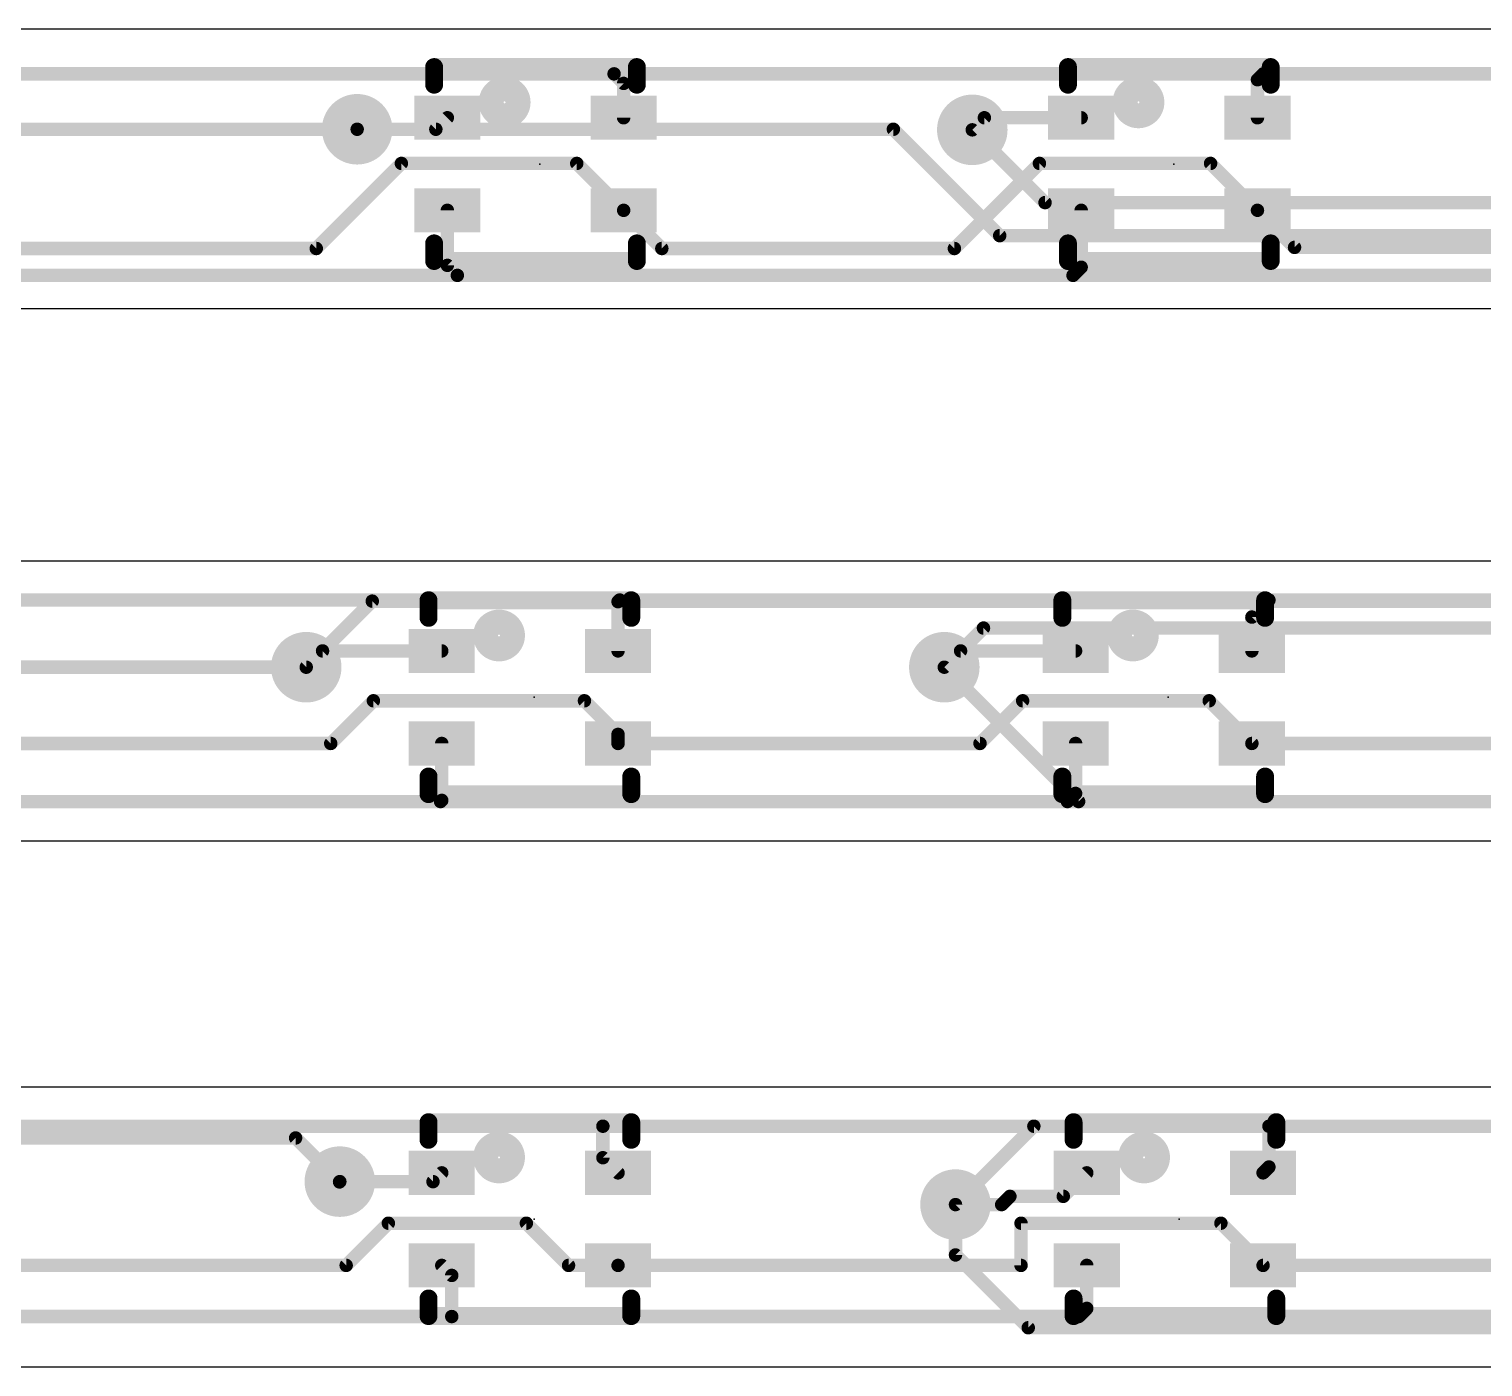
# Model space of a CAD drawing. Extents: x -74 to 74, y -25 to 38.
# Drawn here: x -38.51 to -22.02, y 1.97 to 17.14 of the extents above; entities that cross this region are included whole.
import ezdxf

# ---------------------------------------------------------------- set-up
doc = ezdxf.new("R2010")
doc.units = 0
for name, color, linetype in [('1', 12, 'CONTINUOUS'), ('16', 132, 'CONTINUOUS'), ('18', 110, 'CONTINUOUS'), ('20', 3, 'CONTINUOUS'), ('21', 40, 'CONTINUOUS'), ('23', 40, 'CONTINUOUS')]:
    doc.layers.add(name, color=color, linetype=linetype)

# ---------------------------------------------------------------- blocks, each defined once
blk = doc.blocks.new('RECT')
blk.add_solid([(-0.5, -0.5), (0.5, -0.5), (-0.5, 0.5), (0.5, 0.5)])
blk = doc.blocks.new('ROUNDV')
at = {"const_width": 0.5}
blk.add_lwpolyline([(0, -0.25, 1), (0, 0.25, 1), (0, -0.25)], format="xyb", dxfattribs=at)

msp = doc.modelspace()

# ---------------------------------------------------------------- linework, layer by layer
at = {"layer": '1', "const_width": 0.1524}
for points in [[(-39.116, 16.637), (-31.877, 16.637)], [(-31.877, 16.637), (-24.511, 16.637)], [(-31.7685, 16.5285), (-31.877, 16.637)], [(-24.5775, 16.5705), (-24.511, 16.637)], [(-24.511, 16.637), (-17.821, 16.637)], [(-31.7685, 16.139), (-31.7685, 16.5285)], [(-24.5775, 16.139), (-24.5775, 16.5705)], [(-33.7685, 16.139), (-33.8991, 16.0084)], [(-27.813, 16.002), (-27.676, 16.139)], [(-27.676, 16.139), (-26.5775, 16.139)], [(-33.8991, 16.0084), (-34.7917, 16.0084)], [(-35.2552, 14.6558), (-34.29, 15.621)], [(-34.29, 15.621), (-32.3005, 15.621)], [(-32.3005, 15.621), (-31.7685, 15.089)], [(-28.0162, 14.6558), (-27.051, 15.621)], [(-27.051, 15.621), (-25.1095, 15.621)], [(-25.1095, 15.621), (-24.5775, 15.089)], [(-33.7685, 15.089), (-33.7685, 14.4645)], [(-31.7685, 15.089), (-31.3353, 14.6558)], [(-26.5775, 15.089), (-26.5775, 14.4435)], [(-24.157, 14.6685), (-24.5775, 15.089)], [(-38.6533, 14.6558), (-35.2552, 14.6558)], [(-31.3353, 14.6558), (-28.0162, 14.6558)], [(-20.701, 14.6685), (-24.157, 14.6685)], [(-33.7685, 14.4645), (-33.655, 14.351)], [(-26.5775, 14.4435), (-26.67, 14.351)], [(-41.148, 14.351), (-33.655, 14.351)], [(-33.655, 14.351), (-26.67, 14.351)], [(-26.67, 14.351), (-19.2405, 14.351)], [(-38.9255, 10.668), (-31.8135, 10.668)], [(-31.832, 10.6495), (-31.8135, 10.668)], [(-31.832, 10.091), (-31.832, 10.6495)], [(-31.8135, 10.668), (-24.4475, 10.668)], [(-24.641, 10.4745), (-24.4475, 10.668)], [(-24.4475, 10.668), (-17.3355, 10.668)], [(-24.641, 10.091), (-24.641, 10.4745)], [(-35.1845, 10.091), (-35.3695, 9.906)], [(-33.832, 10.091), (-35.1845, 10.091)], [(-28.1305, 9.906), (-27.9455, 10.091)], [(-27.9455, 10.091), (-26.641, 10.091)], [(-35.0915, 9.041), (-34.6075, 9.525)], [(-34.6075, 9.525), (-32.213, 9.525)], [(-32.213, 9.525), (-31.832, 9.144)], [(-27.7255, 9.041), (-27.2415, 9.525)], [(-27.2415, 9.525), (-25.125, 9.525)], [(-25.125, 9.525), (-24.641, 9.041)], [(-39.15, 9.041), (-35.0915, 9.041)], [(-33.832, 9.041), (-33.832, 8.3955)], [(-31.832, 9.041), (-31.832, 9.144)], [(-31.832, 9.041), (-27.7255, 9.041)], [(-26.641, 9.041), (-26.641, 8.4745)], [(-24.641, 9.041), (-20.4865, 9.041)], [(-40.9575, 8.382), (-33.8455, 8.382)], [(-33.832, 8.3955), (-33.8455, 8.382)], [(-33.8455, 8.382), (-26.7335, 8.382)], [(-26.641, 8.4745), (-26.7335, 8.382)], [(-26.7335, 8.382), (-19.3675, 8.382)], [(-39.0525, 4.699), (-32.004, 4.699)], [(-32.004, 4.699), (-24.4475, 4.699)], [(-32.004, 4.342), (-32.004, 4.699)], [(-24.4475, 4.699), (-17.2085, 4.699)], [(-24.4475, 4.2365), (-24.4475, 4.699)], [(-31.832, 4.17), (-32.004, 4.342)], [(-24.514, 4.17), (-24.4475, 4.2365)], [(-33.9317, 4.0704), (-34.9885, 4.0704)], [(-33.832, 4.17), (-33.9317, 4.0704)], [(-26.514, 4.17), (-26.7806, 3.9034)], [(-27.3863, 3.9034), (-27.4797, 3.81)], [(-26.7806, 3.9034), (-27.3863, 3.9034)], [(-27.4797, 3.81), (-28.0035, 3.81)], [(-34.9165, 3.12), (-34.4379, 3.5986)], [(-34.4379, 3.5986), (-32.8721, 3.5986)], [(-32.8721, 3.5986), (-32.3935, 3.12)], [(-27.26, 3.12), (-27.26, 3.5986)], [(-27.26, 3.5986), (-24.9926, 3.5986)], [(-24.9926, 3.5986), (-24.514, 3.12)], [(-39.15, 3.12), (-34.9165, 3.12)], [(-33.832, 3.12), (-33.7185, 3.0065)], [(-32.3935, 3.12), (-31.832, 3.12)], [(-31.832, 3.12), (-27.26, 3.12)], [(-26.514, 3.12), (-26.514, 2.6325)], [(-24.514, 3.12), (-20.5655, 3.12)], [(-33.7185, 3.0065), (-33.7185, 2.54)], [(-26.514, 2.6325), (-26.6065, 2.54)], [(-33.7185, 2.54), (-40.9575, 2.54)], [(-26.6065, 2.54), (-33.7185, 2.54)], [(-19.3675, 2.54), (-26.6065, 2.54)]]:
    msp.add_lwpolyline(points, dxfattribs=at)
at = {"layer": '1', "const_width": 0.0762}
for points in [[(-31.877, 16.6751, 1), (-31.877, 16.5989)], [(-31.8501, 16.6639, 1), (-31.9039, 16.6101)], [(-31.877, 16.5989, 1), (-31.877, 16.6751)], [(-24.511, 16.6751, 1), (-24.511, 16.5989)], [(-24.4841, 16.6101, 1), (-24.5379, 16.6639)], [(-24.511, 16.5989, 1), (-24.511, 16.6751)], [(-31.7304, 16.5285, 1), (-31.8066, 16.5285)], [(-31.7954, 16.5016, 1), (-31.7416, 16.5554)], [(-24.5394, 16.5705, 1), (-24.6156, 16.5705)], [(-24.6044, 16.5974, 1), (-24.5506, 16.5436)], [(-33.7416, 16.1121, 1), (-33.7954, 16.1659)], [(-31.8066, 16.139, 1), (-31.7304, 16.139)], [(-27.676, 16.1771, 1), (-27.676, 16.1009)], [(-27.6491, 16.1121, 1), (-27.7029, 16.1659)], [(-26.5775, 16.1009, 1), (-26.5775, 16.1771)], [(-24.6156, 16.139, 1), (-24.5394, 16.139)], [(-34.7917, 16.0465, 1), (-34.7917, 15.9703)], [(-33.9261, 16.0353, 1), (-33.8722, 15.9814)], [(-33.8991, 15.9703, 1), (-33.8991, 16.0465)], [(-27.8399, 16.0289, 1), (-27.7861, 15.9751)], [(-34.29, 15.6591, 1), (-34.29, 15.5829)], [(-34.2631, 15.5941, 1), (-34.3169, 15.6479)], [(-32.2736, 15.6479, 1), (-32.3274, 15.5941)], [(-32.3005, 15.5829, 1), (-32.3005, 15.6591)], [(-27.051, 15.6591, 1), (-27.051, 15.5829)], [(-27.0241, 15.5941, 1), (-27.0779, 15.6479)], [(-25.0826, 15.6479, 1), (-25.1364, 15.5941)], [(-25.1095, 15.5829, 1), (-25.1095, 15.6591)], [(-33.7304, 15.089, 1), (-33.8066, 15.089)], [(-31.7416, 15.1159, 1), (-31.7954, 15.0621)], [(-31.7954, 15.0621, 1), (-31.7416, 15.1159)], [(-26.5394, 15.089, 1), (-26.6156, 15.089)], [(-24.5506, 15.1159, 1), (-24.6044, 15.0621)], [(-24.6044, 15.0621, 1), (-24.5506, 15.1159)], [(-35.2821, 14.6827, 1), (-35.2283, 14.6289)], [(-35.2552, 14.6177, 1), (-35.2552, 14.6939)], [(-31.3353, 14.6939, 1), (-31.3353, 14.6177)], [(-31.3622, 14.6289, 1), (-31.3084, 14.6827)], [(-28.0431, 14.6827, 1), (-27.9893, 14.6289)], [(-28.0162, 14.6177, 1), (-28.0162, 14.6939)], [(-24.157, 14.7066, 1), (-24.157, 14.6304)], [(-24.1839, 14.6416, 1), (-24.1301, 14.6954)], [(-33.7416, 14.4914, 1), (-33.7954, 14.4376)], [(-26.5506, 14.4166, 1), (-26.6044, 14.4704)], [(-33.8066, 14.4645, 1), (-33.7304, 14.4645)], [(-33.655, 14.3891, 1), (-33.655, 14.3129)], [(-33.6819, 14.3241, 1), (-33.6281, 14.3779)], [(-33.655, 14.3129, 1), (-33.655, 14.3891)], [(-26.67, 14.3891, 1), (-26.67, 14.3129)], [(-26.6969, 14.3779, 1), (-26.6431, 14.3241)], [(-26.67, 14.3129, 1), (-26.67, 14.3891)], [(-26.6156, 14.4435, 1), (-26.5394, 14.4435)], [(-31.7939, 10.6495, 1), (-31.8701, 10.6495)], [(-31.8135, 10.7061, 1), (-31.8135, 10.6299)], [(-31.7866, 10.6411, 1), (-31.8404, 10.6949)], [(-31.8135, 10.6299, 1), (-31.8135, 10.7061)], [(-24.4475, 10.7061, 1), (-24.4475, 10.6299)], [(-24.4206, 10.6411, 1), (-24.4744, 10.6949)], [(-24.4475, 10.6299, 1), (-24.4475, 10.7061)], [(-31.8589, 10.6764, 1), (-31.8051, 10.6226)], [(-24.6029, 10.4745, 1), (-24.6791, 10.4745)], [(-24.6679, 10.5014, 1), (-24.6141, 10.4476)], [(-35.1845, 10.1291, 1), (-35.1845, 10.0529)], [(-35.1576, 10.0641, 1), (-35.2114, 10.1179)], [(-33.832, 10.0529, 1), (-33.832, 10.1291)], [(-31.8701, 10.091, 1), (-31.7939, 10.091)], [(-27.9455, 10.1291, 1), (-27.9455, 10.0529)], [(-27.9186, 10.0641, 1), (-27.9724, 10.1179)], [(-26.641, 10.0529, 1), (-26.641, 10.1291)], [(-24.6791, 10.091, 1), (-24.6029, 10.091)], [(-35.3964, 9.9329, 1), (-35.3426, 9.8791)], [(-28.1574, 9.9329, 1), (-28.1036, 9.8791)], [(-34.6075, 9.5631, 1), (-34.6075, 9.4869)], [(-34.5806, 9.4981, 1), (-34.6344, 9.5519)], [(-32.1861, 9.5519, 1), (-32.2399, 9.4981)], [(-32.213, 9.4869, 1), (-32.213, 9.5631)], [(-27.2415, 9.5631, 1), (-27.2415, 9.4869)], [(-27.2146, 9.4981, 1), (-27.2684, 9.5519)], [(-25.0981, 9.5519, 1), (-25.1519, 9.4981)], [(-25.125, 9.4869, 1), (-25.125, 9.5631)], [(-35.1184, 9.0679, 1), (-35.0646, 9.0141)], [(-35.0915, 9.0029, 1), (-35.0915, 9.0791)], [(-33.7939, 9.041, 1), (-33.8701, 9.041)], [(-31.7939, 9.144, 1), (-31.8701, 9.144)], [(-31.832, 9.0791, 1), (-31.832, 9.0029)], [(-31.8701, 9.041, 1), (-31.7939, 9.041)], [(-31.8589, 9.1171, 1), (-31.8051, 9.1709)], [(-27.7524, 9.0679, 1), (-27.6986, 9.0141)], [(-27.7255, 9.0029, 1), (-27.7255, 9.0791)], [(-26.6029, 9.041, 1), (-26.6791, 9.041)], [(-24.641, 9.0791, 1), (-24.641, 9.0029)], [(-24.6679, 9.0141, 1), (-24.6141, 9.0679)], [(-33.8455, 8.4201, 1), (-33.8455, 8.3439)], [(-33.8724, 8.4089, 1), (-33.8186, 8.3551)], [(-33.8701, 8.3955, 1), (-33.7939, 8.3955)], [(-33.8051, 8.3686, 1), (-33.8589, 8.4224)], [(-33.8455, 8.3439, 1), (-33.8455, 8.4201)], [(-26.7335, 8.4201, 1), (-26.7335, 8.3439)], [(-26.7604, 8.4089, 1), (-26.7066, 8.3551)], [(-26.7335, 8.3439, 1), (-26.7335, 8.4201)], [(-26.6791, 8.4745, 1), (-26.6029, 8.4745)], [(-26.6141, 8.4476, 1), (-26.6679, 8.5014)], [(-32.004, 4.7371, 1), (-32.004, 4.6609)], [(-31.9659, 4.699, 1), (-32.0421, 4.699)], [(-32.004, 4.6609, 1), (-32.004, 4.7371)], [(-24.4475, 4.7371, 1), (-24.4475, 4.6609)], [(-24.4094, 4.699, 1), (-24.4856, 4.699)], [(-24.4475, 4.6609, 1), (-24.4475, 4.7371)], [(-32.0421, 4.342, 1), (-31.9659, 4.342)], [(-31.9771, 4.3689, 1), (-32.0309, 4.3151)], [(-24.4206, 4.2096, 1), (-24.4744, 4.2634)], [(-34.9885, 4.1085, 1), (-34.9885, 4.0323)], [(-33.9586, 4.0973, 1), (-33.9047, 4.0434)], [(-33.9317, 4.0323, 1), (-33.9317, 4.1085)], [(-33.8051, 4.1431, 1), (-33.8589, 4.1969)], [(-31.8589, 4.1431, 1), (-31.8051, 4.1969)], [(-26.4871, 4.1431, 1), (-26.5409, 4.1969)], [(-24.5409, 4.1969, 1), (-24.4871, 4.1431)], [(-24.4856, 4.2365, 1), (-24.4094, 4.2365)], [(-27.3863, 3.9415, 1), (-27.3863, 3.8653)], [(-27.3593, 3.8765, 1), (-27.4132, 3.9303)], [(-26.8075, 3.9303, 1), (-26.7537, 3.8765)], [(-26.7806, 3.8653, 1), (-26.7806, 3.9415)], [(-28.0035, 3.8481, 1), (-28.0035, 3.7719)], [(-27.5066, 3.8369, 1), (-27.4527, 3.7831)], [(-27.4797, 3.7719, 1), (-27.4797, 3.8481)], [(-34.4379, 3.6367, 1), (-34.4379, 3.5605)], [(-34.411, 3.5717, 1), (-34.4648, 3.6255)], [(-32.8452, 3.6255, 1), (-32.899, 3.5717)], [(-32.8721, 3.5605, 1), (-32.8721, 3.6367)], [(-27.2219, 3.5986, 1), (-27.2981, 3.5986)], [(-27.26, 3.6367, 1), (-27.26, 3.5605)], [(-24.9657, 3.6255, 1), (-25.0195, 3.5717)], [(-24.9926, 3.5605, 1), (-24.9926, 3.6367)], [(-34.9434, 3.1469, 1), (-34.8896, 3.0931)], [(-34.9165, 3.0819, 1), (-34.9165, 3.1581)], [(-33.8051, 3.1469, 1), (-33.8589, 3.0931)], [(-32.3935, 3.1581, 1), (-32.3935, 3.0819)], [(-32.4204, 3.0931, 1), (-32.3666, 3.1469)], [(-31.832, 3.1581, 1), (-31.832, 3.0819)], [(-31.832, 3.0819, 1), (-31.832, 3.1581)], [(-27.2981, 3.12, 1), (-27.2219, 3.12)], [(-27.26, 3.0819, 1), (-27.26, 3.1581)], [(-26.4759, 3.12, 1), (-26.5521, 3.12)], [(-24.514, 3.1581, 1), (-24.514, 3.0819)], [(-24.5409, 3.0931, 1), (-24.4871, 3.1469)], [(-33.6804, 3.0065, 1), (-33.7566, 3.0065)], [(-33.7454, 2.9796, 1), (-33.6916, 3.0334)], [(-26.5521, 2.6325, 1), (-26.4759, 2.6325)], [(-26.4871, 2.6056, 1), (-26.5409, 2.6594)], [(-33.7185, 2.5781, 1), (-33.7185, 2.5019)], [(-33.7566, 2.54, 1), (-33.6804, 2.54)], [(-33.7185, 2.5019, 1), (-33.7185, 2.5781)], [(-26.6065, 2.5781, 1), (-26.6065, 2.5019)], [(-26.6334, 2.5669, 1), (-26.5796, 2.5131)], [(-26.6065, 2.5019, 1), (-26.6065, 2.5781)]]:
    msp.add_lwpolyline(points, format="xyb", dxfattribs=at)
at = {"layer": '16', "const_width": 0.1524}
for points in [[(-34.7917, 16.0084), (-41.5353, 16.0084)], [(-28.7084, 16.0084), (-34.7917, 16.0084)], [(-27.5019, 14.8018), (-28.7084, 16.0084)], [(-27.813, 16.002), (-26.9875, 15.1765)], [(-26.9875, 15.1765), (-21.3995, 15.1765)], [(-27.5019, 14.8018), (-13.7858, 14.8018)], [(-35.3695, 9.906), (-34.6202, 10.6553)], [(-34.6202, 10.6553), (-13.7018, 10.6553)], [(-27.686, 10.3505), (-28.1305, 9.906)], [(-13.1946, 10.3505), (-27.686, 10.3505)], [(-35.3695, 9.906), (-41.5924, 9.906)], [(-26.6065, 8.382), (-28.1305, 9.906)], [(-12.6365, 8.382), (-26.6065, 8.382)], [(-41.402, 4.5657), (-35.4901, 4.5657)], [(-35.4901, 4.5657), (-34.9917, 4.0672)], [(-28.0035, 3.81), (-27.1145, 4.699)], [(-27.1145, 4.699), (-12.6365, 4.699)], [(-34.9885, 4.0704), (-34.9917, 4.0672)], [(-28.0035, 3.2385), (-28.0035, 3.81)], [(-27.178, 2.413), (-28.0035, 3.2385)], [(-12.573, 2.413), (-27.178, 2.413)]]:
    msp.add_lwpolyline(points, dxfattribs=at)
at = {"layer": '16', "const_width": 0.0762}
for points in [[(-34.7917, 16.0465, 1), (-34.7917, 15.9703)], [(-34.7917, 15.9703, 1), (-34.7917, 16.0465)], [(-28.6815, 16.0353, 1), (-28.7353, 15.9814)], [(-28.7084, 15.9703, 1), (-28.7084, 16.0465)], [(-27.7861, 16.0289, 1), (-27.8399, 15.9751)], [(-26.9875, 15.2146, 1), (-26.9875, 15.1384)], [(-27.0144, 15.1496, 1), (-26.9606, 15.2034)], [(-27.5019, 14.8399, 1), (-27.5019, 14.7637)], [(-27.5288, 14.7749, 1), (-27.475, 14.8288)], [(-34.6202, 10.6934, 1), (-34.6202, 10.6172)], [(-34.5933, 10.6284, 1), (-34.6471, 10.6822)], [(-27.686, 10.3886, 1), (-27.686, 10.3124)], [(-27.6591, 10.3236, 1), (-27.7129, 10.3774)], [(-35.3964, 9.9329, 1), (-35.3426, 9.8791)], [(-35.3695, 9.8679, 1), (-35.3695, 9.9441)], [(-28.1036, 9.9329, 1), (-28.1574, 9.8791)], [(-28.1574, 9.9329, 1), (-28.1036, 9.8791)], [(-26.6065, 8.4201, 1), (-26.6065, 8.3439)], [(-26.6334, 8.3551, 1), (-26.5796, 8.4089)], [(-35.4632, 4.5926, 1), (-35.5171, 4.5387)], [(-35.4901, 4.5276, 1), (-35.4901, 4.6038)], [(-27.1145, 4.7371, 1), (-27.1145, 4.6609)], [(-27.0876, 4.6721, 1), (-27.1414, 4.7259)], [(-35.0186, 4.0941, 1), (-34.9647, 4.0402)], [(-35.0186, 4.0402, 1), (-34.9647, 4.0941)], [(-34.9616, 4.0434, 1), (-35.0154, 4.0973)], [(-27.9654, 3.81, 1), (-28.0416, 3.81)], [(-28.0304, 3.8369, 1), (-27.9766, 3.7831)], [(-27.9766, 3.2654, 1), (-28.0304, 3.2116)], [(-28.0416, 3.2385, 1), (-27.9654, 3.2385)], [(-27.178, 2.4511, 1), (-27.178, 2.3749)], [(-27.2049, 2.3861, 1), (-27.1511, 2.4399)]]:
    msp.add_lwpolyline(points, format="xyb", dxfattribs=at)
at = {"layer": '20'}
for p, q in [((-17.272, 17.145), (-55.626, 17.145)), ((-14.859, 13.97), (-58.039, 13.97)), ((-58.8645, 11.1125), (-14.097, 11.1125)), ((-60.0075, 7.9375), (-12.954, 7.9375)), ((-12.7, 5.1435), (-60.198, 5.1435)), ((-60.2615, 1.9685), (-12.7635, 1.9685))]:
    msp.add_line(p, q, dxfattribs=at)
at = {"layer": '21', "const_width": 0.2032}
for points in [[(-33.9185, 16.514), (-33.9185, 16.714)], [(-33.9185, 16.714), (-31.6185, 16.714)], [(-31.6185, 16.714), (-31.6185, 16.514)], [(-26.7275, 16.514), (-26.7275, 16.714)], [(-26.7275, 16.714), (-24.4275, 16.714)], [(-24.4275, 16.714), (-24.4275, 16.514)], [(-33.9185, 14.714), (-33.9185, 14.514)], [(-31.6185, 14.514), (-31.6185, 14.714)], [(-26.7275, 14.714), (-26.7275, 14.514)], [(-24.4275, 14.514), (-24.4275, 14.714)], [(-33.9185, 14.514), (-31.6185, 14.514)], [(-26.7275, 14.514), (-24.4275, 14.514)], [(-33.982, 10.466), (-33.982, 10.666)], [(-33.982, 10.666), (-31.682, 10.666)], [(-31.682, 10.666), (-31.682, 10.466)], [(-26.791, 10.466), (-26.791, 10.666)], [(-26.791, 10.666), (-24.491, 10.666)], [(-24.491, 10.666), (-24.491, 10.466)], [(-33.982, 8.666), (-33.982, 8.466)], [(-31.682, 8.466), (-31.682, 8.666)], [(-26.791, 8.666), (-26.791, 8.466)], [(-24.491, 8.466), (-24.491, 8.666)], [(-33.982, 8.466), (-31.682, 8.466)], [(-26.791, 8.466), (-24.491, 8.466)], [(-33.982, 4.545), (-33.982, 4.745)], [(-33.982, 4.745), (-31.682, 4.745)], [(-31.682, 4.745), (-31.682, 4.545)], [(-26.664, 4.545), (-26.664, 4.745)], [(-26.664, 4.745), (-24.364, 4.745)], [(-24.364, 4.745), (-24.364, 4.545)], [(-33.982, 2.745), (-33.982, 2.545)], [(-31.682, 2.545), (-31.682, 2.745)], [(-26.664, 2.745), (-26.664, 2.545)], [(-24.364, 2.545), (-24.364, 2.745)], [(-33.982, 2.545), (-31.682, 2.545)], [(-26.664, 2.545), (-24.364, 2.545)]]:
    msp.add_lwpolyline(points, dxfattribs=at)
at = {"layer": '21'}
for points, const_width in [([(-33.8677, 16.714, 1), (-33.9693, 16.714)], 0.1016), ([(-33.9185, 16.7648, 1), (-33.9185, 16.6632)], 0.1016), ([(-31.5677, 16.714, 1), (-31.6693, 16.714)], 0.1016), ([(-31.6185, 16.6632, 1), (-31.6185, 16.7648)], 0.1016), ([(-26.6767, 16.714, 1), (-26.7783, 16.714)], 0.1016), ([(-26.7275, 16.7648, 1), (-26.7275, 16.6632)], 0.1016), ([(-24.3767, 16.714, 1), (-24.4783, 16.714)], 0.1016), ([(-24.4275, 16.6632, 1), (-24.4275, 16.7648)], 0.1016), ([(-33.9693, 16.514, 1), (-33.8677, 16.514)], 0.1016), ([(-33.1185, 16.1726, 1), (-33.1185, 16.4554, 1), (-33.1185, 16.1726)], 0.3048), ([(-31.6693, 16.514, 1), (-31.5677, 16.514)], 0.1016), ([(-26.7783, 16.514, 1), (-26.6767, 16.514)], 0.1016), ([(-25.9275, 16.1726, 1), (-25.9275, 16.4554, 1), (-25.9275, 16.1726)], 0.3048), ([(-24.4783, 16.514, 1), (-24.3767, 16.514)], 0.1016), ([(-33.8677, 14.714, 1), (-33.9693, 14.714)], 0.1016), ([(-31.5677, 14.714, 1), (-31.6693, 14.714)], 0.1016), ([(-26.6767, 14.714, 1), (-26.7783, 14.714)], 0.1016), ([(-24.3767, 14.714, 1), (-24.4783, 14.714)], 0.1016), ([(-33.9185, 14.5648, 1), (-33.9185, 14.4632)], 0.1016), ([(-33.9693, 14.514, 1), (-33.8677, 14.514)], 0.1016), ([(-31.6693, 14.514, 1), (-31.5677, 14.514)], 0.1016), ([(-31.6185, 14.4632, 1), (-31.6185, 14.5648)], 0.1016), ([(-26.7275, 14.5648, 1), (-26.7275, 14.4632)], 0.1016), ([(-26.7783, 14.514, 1), (-26.6767, 14.514)], 0.1016), ([(-24.4783, 14.514, 1), (-24.3767, 14.514)], 0.1016), ([(-24.4275, 14.4632, 1), (-24.4275, 14.5648)], 0.1016), ([(-33.9312, 10.666, 1), (-34.0328, 10.666)], 0.1016), ([(-33.982, 10.7168, 1), (-33.982, 10.6152)], 0.1016), ([(-31.6312, 10.666, 1), (-31.7328, 10.666)], 0.1016), ([(-31.682, 10.6152, 1), (-31.682, 10.7168)], 0.1016), ([(-26.7402, 10.666, 1), (-26.8418, 10.666)], 0.1016), ([(-26.791, 10.7168, 1), (-26.791, 10.6152)], 0.1016), ([(-24.4402, 10.666, 1), (-24.5418, 10.666)], 0.1016), ([(-24.491, 10.6152, 1), (-24.491, 10.7168)], 0.1016), ([(-33.182, 10.1246, 1), (-33.182, 10.4074, 1), (-33.182, 10.1246)], 0.3048), ([(-25.991, 10.1246, 1), (-25.991, 10.4074, 1), (-25.991, 10.1246)], 0.3048), ([(-34.0328, 10.466, 1), (-33.9312, 10.466)], 0.1016), ([(-31.7328, 10.466, 1), (-31.6312, 10.466)], 0.1016), ([(-26.8418, 10.466, 1), (-26.7402, 10.466)], 0.1016), ([(-24.5418, 10.466, 1), (-24.4402, 10.466)], 0.1016), ([(-33.9312, 8.666, 1), (-34.0328, 8.666)], 0.1016), ([(-31.6312, 8.666, 1), (-31.7328, 8.666)], 0.1016), ([(-26.7402, 8.666, 1), (-26.8418, 8.666)], 0.1016), ([(-24.4402, 8.666, 1), (-24.5418, 8.666)], 0.1016), ([(-33.982, 8.5168, 1), (-33.982, 8.4152)], 0.1016), ([(-34.0328, 8.466, 1), (-33.9312, 8.466)], 0.1016), ([(-31.7328, 8.466, 1), (-31.6312, 8.466)], 0.1016), ([(-31.682, 8.4152, 1), (-31.682, 8.5168)], 0.1016), ([(-26.791, 8.5168, 1), (-26.791, 8.4152)], 0.1016), ([(-26.8418, 8.466, 1), (-26.7402, 8.466)], 0.1016), ([(-24.5418, 8.466, 1), (-24.4402, 8.466)], 0.1016), ([(-24.491, 8.4152, 1), (-24.491, 8.5168)], 0.1016), ([(-33.9312, 4.745, 1), (-34.0328, 4.745)], 0.1016), ([(-33.982, 4.7958, 1), (-33.982, 4.6942)], 0.1016), ([(-31.6312, 4.745, 1), (-31.7328, 4.745)], 0.1016), ([(-31.682, 4.6942, 1), (-31.682, 4.7958)], 0.1016), ([(-26.6132, 4.745, 1), (-26.7148, 4.745)], 0.1016), ([(-26.664, 4.7958, 1), (-26.664, 4.6942)], 0.1016), ([(-24.3132, 4.745, 1), (-24.4148, 4.745)], 0.1016), ([(-24.364, 4.6942, 1), (-24.364, 4.7958)], 0.1016), ([(-33.182, 4.2036, 1), (-33.182, 4.4864, 1), (-33.182, 4.2036)], 0.3048), ([(-25.864, 4.2036, 1), (-25.864, 4.4864, 1), (-25.864, 4.2036)], 0.3048), ([(-34.0328, 4.545, 1), (-33.9312, 4.545)], 0.1016), ([(-31.7328, 4.545, 1), (-31.6312, 4.545)], 0.1016), ([(-26.7148, 4.545, 1), (-26.6132, 4.545)], 0.1016), ([(-24.4148, 4.545, 1), (-24.3132, 4.545)], 0.1016), ([(-33.9312, 2.745, 1), (-34.0328, 2.745)], 0.1016), ([(-31.6312, 2.745, 1), (-31.7328, 2.745)], 0.1016), ([(-26.6132, 2.745, 1), (-26.7148, 2.745)], 0.1016), ([(-24.3132, 2.745, 1), (-24.4148, 2.745)], 0.1016), ([(-33.982, 2.5958, 1), (-33.982, 2.4942)], 0.1016), ([(-31.682, 2.4942, 1), (-31.682, 2.5958)], 0.1016), ([(-26.664, 2.5958, 1), (-26.664, 2.4942)], 0.1016), ([(-24.364, 2.4942, 1), (-24.364, 2.5958)], 0.1016), ([(-34.0328, 2.545, 1), (-33.9312, 2.545)], 0.1016), ([(-31.7328, 2.545, 1), (-31.6312, 2.545)], 0.1016), ([(-26.7148, 2.545, 1), (-26.6132, 2.545)], 0.1016), ([(-24.4148, 2.545, 1), (-24.3132, 2.545)], 0.1016)]:
    msp.add_lwpolyline(points, format="xyb", dxfattribs=dict(at, const_width=const_width))
at = {"layer": '23'}
for p in [(-32.7185, 15.614), (-25.5275, 15.614), (-32.782, 9.566), (-25.591, 9.566), (-32.782, 3.645), (-25.464, 3.645)]:
    msp.add_point(p, dxfattribs=at)

# ---------------------------------------------------------------- block references
at = {"layer": '1', "xscale": 0.75, "yscale": 0.5}
for p in [(-33.7685, 16.139), (-31.7685, 16.139), (-26.5775, 16.139), (-24.5775, 16.139), (-33.7685, 15.089), (-31.7685, 15.089), (-26.5775, 15.089), (-24.5775, 15.089), (-33.832, 10.091), (-31.832, 10.091), (-26.641, 10.091), (-24.641, 10.091), (-33.832, 9.041), (-31.832, 9.041), (-26.641, 9.041), (-24.641, 9.041), (-33.832, 4.17), (-31.832, 4.17), (-26.514, 4.17), (-24.514, 4.17), (-33.832, 3.12), (-31.832, 3.12), (-26.514, 3.12), (-24.514, 3.12)]:
    msp.add_blockref('RECT', p, dxfattribs=at)
at = {"layer": '18', "xscale": 0.8001, "yscale": 0.8001}
for p in [(-34.7917, 16.0084), (-34.7917, 16.0084), (-27.813, 16.002), (-27.813, 16.002), (-35.3695, 9.906), (-35.3695, 9.906), (-28.1305, 9.906), (-28.1305, 9.906), (-34.9885, 4.0704), (-34.9885, 4.0704), (-28.0035, 3.81), (-28.0035, 3.81)]:
    msp.add_blockref('ROUNDV', p, dxfattribs=at)

doc.saveas('drawing.dxf')
